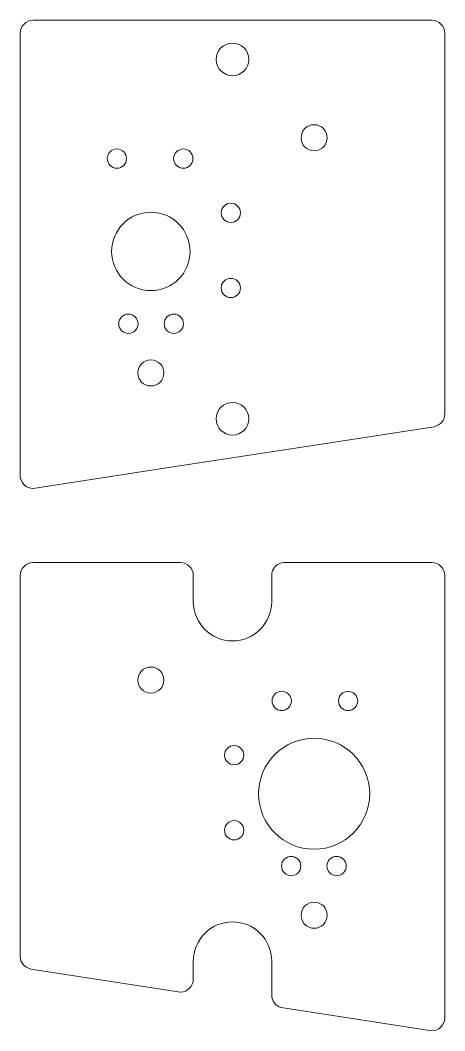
# Model space of a CAD drawing. Header units: millimetres. Extents: x -31 to 34, y -119 to 119.
# Drawn here: x -30.6 to 34.4, y -35.9 to 118.9 of the extents above; entities that cross this region are included whole.
import ezdxf

# ---------------------------------------------------------------- set-up
doc = ezdxf.new("R2010")
doc.units = ezdxf.units.MM
doc.header["$MEASUREMENT"] = 0
doc.layers.add('Layer 1', color=7, linetype='Continuous')

msp = doc.modelspace()

# ---------------------------------------------------------------- linework, layer by layer
at = {"layer": 'Layer 1', "color": 250, "lineweight": 9}
for centre in [(-15.7795, 97.6643), (-5.6126, 97.6643), (1.6674, 89.3531), (1.6674, 77.8549), (-14.0139, 72.3789), (-7.0639, 72.3789)]:
    msp.add_ellipse(centre, major_axis=(0, 1.475), ratio=1, dxfattribs=at)
at = {"layer": 'Layer 1', "color": 240, "lineweight": 9}
for centre in [(9.4548, 14.636), (19.6217, 14.636), (2.1748, 6.3248), (2.1748, -5.1734), (10.9061, -10.6494), (17.8561, -10.6494)]:
    msp.add_ellipse(centre, major_axis=(0, 1.475), ratio=1, dxfattribs=at)
at = {"layer": 'Layer 1', "color": 250, "lineweight": 9}
for points, knots in [([(32.4211, 118.8503), (32.4211, 118.8503), (-28.5789, 118.8503), (-28.5789, 118.8503), (-28.5789, 118.8503), (-29.6789, 118.8503), (-30.5789, 117.9503), (-30.5789, 116.8503), (-30.5789, 116.8503), (-30.5789, 116.8503), (-30.5789, 49.0426), (-30.5789, 49.0426), (-30.5789, 49.0426), (-30.519, 47.997), (-29.6463, 47.1599), (-28.5868, 47.1575), (-28.5868, 47.1575), (-28.5868, 47.1575), (-5.5182, 50.7144), (-5.5182, 50.7144), (-5.5182, 50.7144), (-5.5182, 50.7144), (9.8818, 53.075), (9.8818, 53.075), (9.8818, 53.075), (9.8818, 53.075), (32.7761, 56.5972), (32.7761, 56.5972), (32.7761, 56.5972), (33.8403, 56.9139), (34.396, 57.5672), (34.4211, 58.5715), (34.4211, 58.5715), (34.4211, 58.5715), (34.4211, 116.8503), (34.4211, 116.8503), (34.4211, 116.8503), (34.4211, 117.9503), (33.5211, 118.8503), (32.4211, 118.8503)], [0, 0, 0, 0, 0.09090909, 0.09090909, 0.09090909, 0.09090909, 0.18181818, 0.18181818, 0.18181818, 0.18181818, 0.27272727, 0.27272727, 0.27272727, 0.27272727, 0.36363636, 0.36363636, 0.36363636, 0.36363636, 0.45454545, 0.45454545, 0.45454545, 0.45454545, 0.54545455, 0.54545455, 0.54545455, 0.54545455, 0.63636364, 0.63636364, 0.63636364, 0.63636364, 0.72727273, 0.72727273, 0.72727273, 0.72727273, 0.81818182, 0.81818182, 0.81818182, 0.81818182, 1, 1, 1, 1]), ([(1.9213, 115.3503), (3.3019, 115.3503), (4.4213, 114.2301), (4.4213, 112.8498), (4.4213, 112.8498), (4.4215, 111.4703), (3.3017, 110.3503), (1.9212, 110.3503), (1.9212, 110.3503), (0.5409, 110.3514), (-0.5787, 111.4696), (-0.5787, 112.8498), (-0.5787, 112.8498), (-0.5784, 114.2313), (0.5408, 115.3493), (1.9213, 115.3503)], [0, 0, 0, 0, 0.2, 0.2, 0.2, 0.2, 0.4, 0.4, 0.4, 0.4, 0.6, 0.6, 0.6, 0.6, 1, 1, 1, 1]), ([(14.4211, 102.8506), (15.5255, 102.8506), (16.421, 101.9543), (16.421, 100.8499), (16.421, 100.8499), (16.4212, 99.7461), (15.5254, 98.85), (14.421, 98.85), (14.421, 98.85), (13.3168, 98.8509), (12.4211, 99.7456), (12.4211, 100.8499), (12.4211, 100.8499), (12.4213, 101.9553), (13.3167, 102.8498), (14.4211, 102.8506)], [0, 0, 0, 0, 0.2, 0.2, 0.2, 0.2, 0.4, 0.4, 0.4, 0.4, 0.6, 0.6, 0.6, 0.6, 1, 1, 1, 1]), ([(-10.5788, 89.4504), (-7.2656, 89.4504), (-4.5789, 86.7633), (-4.5789, 83.4502), (-4.5789, 83.4502), (-4.5789, 80.1375), (-7.2656, 77.4504), (-10.5788, 77.4504), (-10.5788, 77.4504), (-13.8919, 77.4512), (-16.5789, 80.1371), (-16.5789, 83.4502), (-16.5789, 83.4502), (-16.5787, 86.7642), (-13.892, 89.4501), (-10.5788, 89.4504)], [0, 0, 0, 0, 0.2, 0.2, 0.2, 0.2, 0.4, 0.4, 0.4, 0.4, 0.6, 0.6, 0.6, 0.6, 1, 1, 1, 1]), ([(-10.5789, 66.8506), (-9.4745, 66.8506), (-8.579, 65.9543), (-8.579, 64.8499), (-8.579, 64.8499), (-8.5788, 63.746), (-9.4746, 62.85), (-10.579, 62.85), (-10.579, 62.85), (-11.6832, 62.851), (-12.5789, 63.7456), (-12.5789, 64.8499), (-12.5789, 64.8499), (-12.5787, 65.9552), (-11.6833, 66.8498), (-10.5789, 66.8506)], [0, 0, 0, 0, 0.2, 0.2, 0.2, 0.2, 0.4, 0.4, 0.4, 0.4, 0.6, 0.6, 0.6, 0.6, 1, 1, 1, 1]), ([(1.921, 60.3267), (3.3016, 60.3267), (4.421, 59.2065), (4.421, 57.8262), (4.421, 57.8262), (4.4212, 56.4467), (3.3014, 55.3267), (1.9209, 55.3267), (1.9209, 55.3267), (0.5406, 55.3278), (-0.579, 56.446), (-0.579, 57.8262), (-0.579, 57.8262), (-0.5787, 59.2077), (0.5405, 60.3257), (1.921, 60.3267)], [0, 0, 0, 0, 0.2, 0.2, 0.2, 0.2, 0.4, 0.4, 0.4, 0.4, 0.6, 0.6, 0.6, 0.6, 1, 1, 1, 1]), ([(-28.5789, 35.822), (-28.5789, 35.822), (-6.0789, 35.822), (-6.0789, 35.822), (-6.0789, 35.822), (-4.9789, 35.822), (-4.0789, 34.922), (-4.0789, 33.822), (-4.0789, 33.822), (-4.0789, 33.822), (-4.0789, 29.822), (-4.0789, 29.822), (-4.0789, 29.822), (-4.0789, 26.5082), (-1.3926, 23.822), (1.9211, 23.822), (1.9211, 23.822), (5.2348, 23.822), (7.9211, 26.5082), (7.9211, 29.822), (7.9211, 29.822), (7.9211, 29.822), (7.9211, 33.8249), (7.9211, 33.8249), (7.9211, 33.8249), (7.9211, 34.889), (8.7633, 35.7659), (9.814, 35.822), (9.814, 35.822), (9.814, 35.822), (32.4211, 35.822), (32.4211, 35.822), (32.4211, 35.822), (33.5211, 35.822), (34.4211, 34.922), (34.4211, 33.822), (34.4211, 33.822), (34.4211, 33.822), (34.4211, -33.9857), (34.4211, -33.9857), (34.4211, -33.9857), (34.3612, -35.0313), (33.4885, -35.8684), (32.429, -35.8708), (32.429, -35.8708), (32.429, -35.8708), (9.3604, -32.3139), (9.3604, -32.3139), (9.3604, -32.3139), (8.4579, -31.9946), (7.9907, -31.3617), (7.9217, -30.398), (7.9217, -30.398), (7.9217, -30.398), (7.9217, -25.1926), (7.9217, -25.1926), (7.9217, -25.1926), (7.9217, -21.8788), (5.2348, -19.2016), (1.9211, -19.2016), (1.9211, -19.2016), (-1.3926, -19.2016), (-4.0789, -21.8878), (-4.0789, -25.2016), (-4.0789, -25.2016), (-4.0789, -25.2016), (-4.0789, -27.9538), (-4.0789, -27.9538), (-4.0789, -27.9538), (-4.0789, -29.0406), (-4.9576, -29.9321), (-6.0396, -29.9533), (-6.0396, -29.9533), (-6.0396, -29.9533), (-28.9339, -26.4311), (-28.9339, -26.4311), (-28.9339, -26.4311), (-29.9981, -26.1144), (-30.5538, -25.4611), (-30.5789, -24.4568), (-30.5789, -24.4568), (-30.5789, -24.4568), (-30.5789, 33.822), (-30.5789, 33.822), (-30.5789, 33.822), (-30.5789, 34.922), (-29.6789, 35.822), (-28.5789, 35.822)], [0, 0, 0, 0, 0.04347826, 0.04347826, 0.04347826, 0.04347826, 0.08695652, 0.08695652, 0.08695652, 0.08695652, 0.13043478, 0.13043478, 0.13043478, 0.13043478, 0.17391304, 0.17391304, 0.17391304, 0.17391304, 0.2173913, 0.2173913, 0.2173913, 0.2173913, 0.26086957, 0.26086957, 0.26086957, 0.26086957, 0.30434783, 0.30434783, 0.30434783, 0.30434783, 0.34782609, 0.34782609, 0.34782609, 0.34782609, 0.39130435, 0.39130435, 0.39130435, 0.39130435, 0.43478261, 0.43478261, 0.43478261, 0.43478261, 0.47826087, 0.47826087, 0.47826087, 0.47826087, 0.52173913, 0.52173913, 0.52173913, 0.52173913, 0.56521739, 0.56521739, 0.56521739, 0.56521739, 0.60869565, 0.60869565, 0.60869565, 0.60869565, 0.65217391, 0.65217391, 0.65217391, 0.65217391, 0.69565217, 0.69565217, 0.69565217, 0.69565217, 0.73913043, 0.73913043, 0.73913043, 0.73913043, 0.7826087, 0.7826087, 0.7826087, 0.7826087, 0.82608696, 0.82608696, 0.82608696, 0.82608696, 0.86956522, 0.86956522, 0.86956522, 0.86956522, 0.91304348, 0.91304348, 0.91304348, 0.91304348, 1, 1, 1, 1]), ([(-10.5789, 19.8223), (-11.6833, 19.8223), (-12.5788, 18.926), (-12.5788, 17.8216), (-12.5788, 17.8216), (-12.579, 16.7178), (-11.6832, 15.8217), (-10.5788, 15.8217), (-10.5788, 15.8217), (-9.4746, 15.8226), (-8.5789, 16.7173), (-8.5789, 17.8216), (-8.5789, 17.8216), (-8.5791, 18.927), (-9.4745, 19.8215), (-10.5789, 19.8223)], [0, 0, 0, 0, 0.2, 0.2, 0.2, 0.2, 0.4, 0.4, 0.4, 0.4, 0.6, 0.6, 0.6, 0.6, 1, 1, 1, 1]), ([(14.421, 8.9221), (9.7273, 8.9221), (5.9211, 5.1154), (5.9211, 0.4218), (5.9211, 0.4218), (5.9211, -4.2712), (9.7273, -8.0779), (14.421, -8.0779), (14.421, -8.0779), (19.1145, -8.0768), (22.9211, -4.2718), (22.9211, 0.4218), (22.9211, 0.4218), (22.9208, 5.1167), (19.1147, 8.9217), (14.421, 8.9221)], [0, 0, 0, 0, 0.2, 0.2, 0.2, 0.2, 0.4, 0.4, 0.4, 0.4, 0.6, 0.6, 0.6, 0.6, 1, 1, 1, 1]), ([(14.4211, -16.1777), (13.3167, -16.1777), (12.4212, -17.074), (12.4212, -18.1784), (12.4212, -18.1784), (12.421, -19.2823), (13.3168, -20.1783), (14.4212, -20.1783), (14.4212, -20.1783), (15.5254, -20.1773), (16.4211, -19.2827), (16.4211, -18.1784), (16.4211, -18.1784), (16.4209, -17.0731), (15.5255, -16.1785), (14.4211, -16.1777)], [0, 0, 0, 0, 0.2, 0.2, 0.2, 0.2, 0.4, 0.4, 0.4, 0.4, 0.6, 0.6, 0.6, 0.6, 1, 1, 1, 1])]:
    msp.add_open_spline(points, degree=3, knots=knots, dxfattribs=at)

doc.saveas('drawing.dxf')
